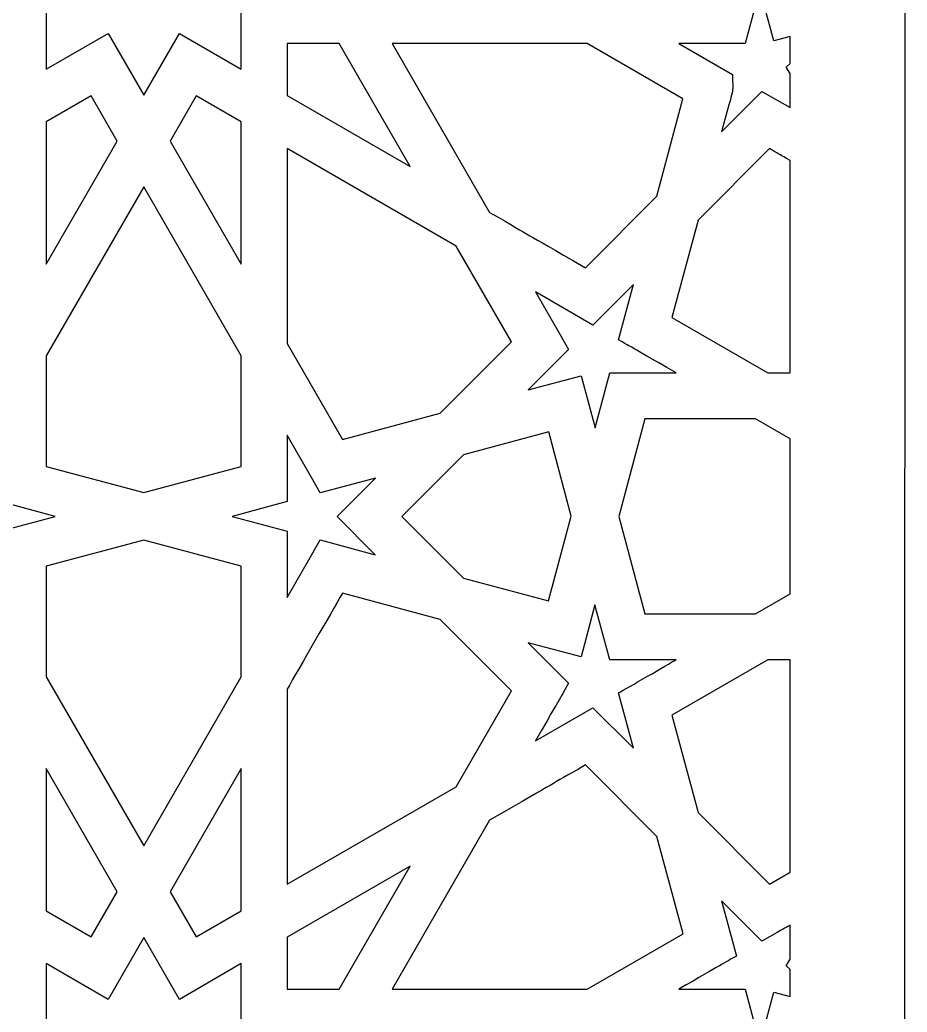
# Model space of a CAD drawing. Header units: millimetres. Extents: x -57 to 56, y -100 to 112.
# Drawn here: x 28.93 to 56, y -56.67 to -26.39 of the extents above; entities that cross this region are included whole.
import ezdxf

# ---------------------------------------------------------------- set-up
doc = ezdxf.new("R2010")
doc.units = ezdxf.units.MM
doc.header["$MEASUREMENT"] = 0
doc.layers.add('layer 1', color=7, linetype='Continuous')

msp = doc.modelspace()

# ---------------------------------------------------------------- linework, layer by layer
at = {"layer": 'layer 1', "color": 250}
for points, knots in [([(-24.372, 94.4411), (-38.1806, 87.6628), (-48.5742, 75.4542), (-53.0874, 60.935), (-53.0874, 60.935), (-56.6521, 49.4658), (-55.5912, 52.1945), (-55.5912, -99.8361), (-55.5912, -99.8361), (-52.4793, -99.8361), (52.9544, -99.8361), (55.9213, -99.8361), (55.9213, -99.8361), (55.9213, -98.4327), (55.9213, -97.8601), (55.9213, -96.466), (55.9213, -96.466), (55.9213, 55.9079), (56.001, 45.5757), (55.7428, 48.8312), (55.7428, 48.8312), (52.6358, 88.0279), (10.7823, 111.699), (-24.372, 94.4411)], [0, 0, 0, 0, 0.1428571, 0.1428571, 0.1428571, 0.1428571, 0.2857143, 0.2857143, 0.2857143, 0.2857143, 0.4285714, 0.4285714, 0.4285714, 0.4285714, 0.5714286, 0.5714286, 0.5714286, 0.5714286, 0.7142857, 0.7142857, 0.7142857, 0.7142857, 1, 1, 1, 1]), ([(33.7965, -26.8069), (33.7965, -26.8069), (32.7071, -28.6935), (32.7071, -28.6935), (32.7071, -28.6935), (32.7071, -28.6935), (31.6177, -26.8069), (31.6177, -26.8069), (31.6177, -26.8069), (31.6177, -26.8069), (29.7293, -27.8966), (29.7293, -27.8966), (29.7293, -27.8966), (29.7293, -27.8966), (29.7293, -25.7161), (29.7293, -25.7161), (29.7293, -25.7161), (29.7293, -25.7161), (27.5512, -25.7161), (27.5512, -25.7161), (27.5512, -25.7161), (27.5512, -25.7161), (28.6399, -23.8305), (28.6399, -23.8305), (28.6399, -23.8305), (28.6399, -23.8305), (28.6395, -23.8301), (28.6395, -23.8301), (28.6395, -23.8301), (28.6395, -23.8301), (28.6403, -23.8294), (28.6403, -23.8294), (28.6403, -23.8294), (28.6403, -23.8294), (26.7532, -22.7404), (26.7532, -22.7404), (26.7532, -22.7404), (26.7532, -22.7404), (28.6399, -21.6517), (28.6399, -21.6517), (28.6399, -21.6517), (28.6399, -21.6517), (28.6395, -21.6507), (28.6395, -21.6507), (28.6395, -21.6507), (28.6395, -21.6507), (28.6403, -21.6503), (28.6403, -21.6503), (28.6403, -21.6503), (28.6403, -21.6503), (27.5509, -19.7637), (27.5509, -19.7637), (27.5509, -19.7637), (27.5509, -19.7637), (29.7293, -19.7637), (29.7293, -19.7637), (29.7293, -19.7637), (29.7293, -19.7637), (29.7293, -17.5842), (29.7293, -17.5842), (29.7293, -17.5842), (29.7293, -17.5842), (31.6177, -18.6739), (31.6177, -18.6739), (31.6177, -18.6739), (31.6177, -18.6739), (32.7071, -16.7866), (32.7071, -16.7866), (32.7071, -16.7866), (32.7071, -16.7866), (33.7961, -18.6739), (33.7961, -18.6739), (33.7961, -18.6739), (33.7961, -18.6739), (35.6845, -17.5842), (35.6845, -17.5842), (35.6845, -17.5842), (35.6845, -17.5842), (35.6845, -19.7637), (35.6845, -19.7637), (35.6845, -19.7637), (35.6845, -19.7637), (37.8633, -19.7637), (37.8633, -19.7637), (37.8633, -19.7637), (37.8633, -19.7637), (36.7743, -21.6503), (36.7743, -21.6503), (36.7743, -21.6503), (36.7743, -21.6503), (36.7746, -21.6507), (36.7746, -21.6507), (36.7746, -21.6507), (36.7746, -21.6507), (36.7743, -21.6514), (36.7743, -21.6514), (36.7743, -21.6514), (36.7743, -21.6514), (38.6595, -22.7404), (38.6595, -22.7404), (38.6595, -22.7404), (38.6595, -22.7404), (36.7739, -23.8294), (36.7739, -23.8294), (36.7739, -23.8294), (36.7739, -23.8294), (36.7743, -23.8305), (36.7743, -23.8305), (36.7743, -23.8305), (36.7743, -23.8305), (36.7739, -23.8305), (36.7739, -23.8305), (36.7739, -23.8305), (36.7739, -23.8305), (37.8626, -25.7161), (37.8626, -25.7161), (37.8626, -25.7161), (37.8626, -25.7161), (35.6845, -25.7161), (35.6845, -25.7161), (35.6845, -25.7161), (35.6845, -25.7161), (35.6845, -27.8966), (35.6845, -27.8966), (35.6845, -27.8966), (35.6845, -27.8966), (33.7965, -26.8069), (33.7965, -26.8069)], [0, 0, 0, 0, 0.030303, 0.030303, 0.030303, 0.030303, 0.0606061, 0.0606061, 0.0606061, 0.0606061, 0.0909091, 0.0909091, 0.0909091, 0.0909091, 0.1212121, 0.1212121, 0.1212121, 0.1212121, 0.1515152, 0.1515152, 0.1515152, 0.1515152, 0.1818182, 0.1818182, 0.1818182, 0.1818182, 0.2121212, 0.2121212, 0.2121212, 0.2121212, 0.2424242, 0.2424242, 0.2424242, 0.2424242, 0.2727273, 0.2727273, 0.2727273, 0.2727273, 0.3030303, 0.3030303, 0.3030303, 0.3030303, 0.3333333, 0.3333333, 0.3333333, 0.3333333, 0.3636364, 0.3636364, 0.3636364, 0.3636364, 0.3939394, 0.3939394, 0.3939394, 0.3939394, 0.4242424, 0.4242424, 0.4242424, 0.4242424, 0.4545455, 0.4545455, 0.4545455, 0.4545455, 0.4848485, 0.4848485, 0.4848485, 0.4848485, 0.5151515, 0.5151515, 0.5151515, 0.5151515, 0.5454545, 0.5454545, 0.5454545, 0.5454545, 0.5757576, 0.5757576, 0.5757576, 0.5757576, 0.6060606, 0.6060606, 0.6060606, 0.6060606, 0.6363636, 0.6363636, 0.6363636, 0.6363636, 0.6666667, 0.6666667, 0.6666667, 0.6666667, 0.6969697, 0.6969697, 0.6969697, 0.6969697, 0.7272727, 0.7272727, 0.7272727, 0.7272727, 0.7575758, 0.7575758, 0.7575758, 0.7575758, 0.7878788, 0.7878788, 0.7878788, 0.7878788, 0.8181818, 0.8181818, 0.8181818, 0.8181818, 0.8484848, 0.8484848, 0.8484848, 0.8484848, 0.8787879, 0.8787879, 0.8787879, 0.8787879, 0.9090909, 0.9090909, 0.9090909, 0.9090909, 0.9393939, 0.9393939, 0.9393939, 0.9393939, 1, 1, 1, 1]), ([(52.4277, -27.722), (52.4277, -27.722), (52.3138, -27.8359), (52.3138, -27.8359), (52.3138, -27.8359), (52.3138, -27.8359), (52.4277, -28.0335), (52.4277, -28.0335), (52.4277, -28.0335), (52.4277, -28.0335), (52.4277, -29.0724), (52.4277, -29.0724), (52.4277, -29.0724), (52.4277, -29.0724), (52.0361, -28.8463), (52.0361, -28.8463), (52.0361, -28.8463), (52.0361, -28.8463), (52.0361, -28.8466), (52.0361, -28.8466), (52.0361, -28.8466), (52.0361, -28.8466), (51.5715, -28.5782), (51.5715, -28.5782), (51.5715, -28.5782), (51.5715, -28.5782), (50.3375, -29.8118), (50.3375, -29.8118), (50.3375, -29.8118), (50.7499, -28.272), (50.6737, -28.7704), (50.6737, -28.061), (50.6737, -28.061), (50.6737, -28.061), (49.0343, -27.1148), (49.0343, -27.1148), (49.0343, -27.1148), (49.9343, -27.1148), (50.3872, -27.1148), (51.0618, -27.1148), (51.0618, -27.1148), (51.0618, -27.1148), (51.5087, -25.4462), (51.5087, -25.4462), (51.5087, -25.4462), (51.5087, -25.4462), (51.9324, -27.0302), (51.9324, -27.0302), (51.9324, -27.0302), (51.9324, -27.0302), (51.9331, -27.0302), (51.9331, -27.0302), (51.9331, -27.0302), (51.9331, -27.0302), (51.9342, -27.0334), (51.9342, -27.0334), (51.9342, -27.0334), (51.9342, -27.0334), (52.4277, -26.9011), (52.4277, -26.9011), (52.4277, -26.9011), (52.4277, -26.9011), (52.4277, -27.722), (52.4277, -27.722)], [0, 0, 0, 0, 0.0588235, 0.0588235, 0.0588235, 0.0588235, 0.1176471, 0.1176471, 0.1176471, 0.1176471, 0.1764706, 0.1764706, 0.1764706, 0.1764706, 0.2352941, 0.2352941, 0.2352941, 0.2352941, 0.2941176, 0.2941176, 0.2941176, 0.2941176, 0.3529412, 0.3529412, 0.3529412, 0.3529412, 0.4117647, 0.4117647, 0.4117647, 0.4117647, 0.4705882, 0.4705882, 0.4705882, 0.4705882, 0.5294118, 0.5294118, 0.5294118, 0.5294118, 0.5882353, 0.5882353, 0.5882353, 0.5882353, 0.6470588, 0.6470588, 0.6470588, 0.6470588, 0.7058824, 0.7058824, 0.7058824, 0.7058824, 0.7647059, 0.7647059, 0.7647059, 0.7647059, 0.8235294, 0.8235294, 0.8235294, 0.8235294, 0.8823529, 0.8823529, 0.8823529, 0.8823529, 1, 1, 1, 1]), ([(40.8397, -30.873), (40.8397, -30.873), (37.0819, -28.703), (37.0819, -28.703), (37.0819, -28.703), (37.0819, -28.703), (37.0819, -27.1148), (37.0819, -27.1148), (37.0819, -27.1148), (37.0819, -27.1148), (38.6701, -27.1148), (38.6701, -27.1148), (38.6701, -27.1148), (38.6701, -27.1148), (40.8397, -30.873), (40.8397, -30.873)], [0, 0, 0, 0, 0.2, 0.2, 0.2, 0.2, 0.4, 0.4, 0.4, 0.4, 0.6, 0.6, 0.6, 0.6, 1, 1, 1, 1]), ([(43.2618, -32.2714), (43.2618, -32.2714), (40.2847, -27.1148), (40.2847, -27.1148), (40.2847, -27.1148), (40.2847, -27.1148), (46.2361, -27.1148), (46.2361, -27.1148), (46.2361, -27.1148), (46.2361, -27.1148), (49.1613, -28.8029), (49.1613, -28.8029), (49.1613, -28.8029), (49.1613, -28.8029), (48.3644, -31.7789), (48.3644, -31.7789), (48.3644, -31.7789), (48.3644, -31.7789), (46.185, -33.9594), (46.185, -33.9594), (46.185, -33.9594), (44.0715, -32.7388), (44.7587, -33.1357), (43.2618, -32.2714)], [0, 0, 0, 0, 0.1428571, 0.1428571, 0.1428571, 0.1428571, 0.2857143, 0.2857143, 0.2857143, 0.2857143, 0.4285714, 0.4285714, 0.4285714, 0.4285714, 0.5714286, 0.5714286, 0.5714286, 0.5714286, 0.7142857, 0.7142857, 0.7142857, 0.7142857, 1, 1, 1, 1]), ([(29.7293, -29.5113), (29.7293, -29.5113), (31.1058, -28.7168), (31.1058, -28.7168), (31.1058, -28.7168), (31.1058, -28.7168), (31.8999, -30.0916), (31.8999, -30.0916), (31.8999, -30.0916), (31.8999, -30.0916), (29.7293, -33.8508), (29.7293, -33.8508), (29.7293, -33.8508), (29.7293, -33.8508), (29.7293, -29.5113), (29.7293, -29.5113)], [0, 0, 0, 0, 0.2, 0.2, 0.2, 0.2, 0.4, 0.4, 0.4, 0.4, 0.6, 0.6, 0.6, 0.6, 1, 1, 1, 1]), ([(33.5142, -30.0916), (33.5142, -30.0916), (34.308, -28.7168), (34.308, -28.7168), (34.308, -28.7168), (34.308, -28.7168), (35.6845, -29.5113), (35.6845, -29.5113), (35.6845, -29.5113), (35.6845, -29.5113), (35.6845, -33.8508), (35.6845, -33.8508), (35.6845, -33.8508), (35.6845, -33.8508), (33.5142, -30.0916), (33.5142, -30.0916)], [0, 0, 0, 0, 0.2, 0.2, 0.2, 0.2, 0.4, 0.4, 0.4, 0.4, 0.6, 0.6, 0.6, 0.6, 1, 1, 1, 1]), ([(41.7477, -38.397), (41.7477, -38.397), (38.7699, -39.1954), (38.7699, -39.1954), (38.7699, -39.1954), (38.7699, -39.1954), (37.0819, -36.2712), (37.0819, -36.2712), (37.0819, -36.2712), (37.0819, -36.2712), (37.0819, -30.3181), (37.0819, -30.3181), (37.0819, -30.3181), (37.0819, -30.3181), (42.2381, -33.2952), (42.2381, -33.2952), (42.2381, -33.2952), (42.2381, -33.2952), (43.9258, -36.2186), (43.9258, -36.2186), (43.9258, -36.2186), (43.9258, -36.2186), (41.7477, -38.397), (41.7477, -38.397)], [0, 0, 0, 0, 0.1428571, 0.1428571, 0.1428571, 0.1428571, 0.2857143, 0.2857143, 0.2857143, 0.2857143, 0.4285714, 0.4285714, 0.4285714, 0.4285714, 0.5714286, 0.5714286, 0.5714286, 0.5714286, 0.7142857, 0.7142857, 0.7142857, 0.7142857, 1, 1, 1, 1]), ([(52.4277, -37.1694), (52.4277, -37.1694), (51.7476, -37.1694), (51.7476, -37.1694), (51.7476, -37.1694), (51.7476, -37.1694), (48.8237, -35.4813), (48.8237, -35.4813), (48.8237, -35.4813), (48.8237, -35.4813), (49.6221, -32.5039), (49.6221, -32.5039), (49.6221, -32.5039), (49.6221, -32.5039), (51.8012, -30.3248), (51.8012, -30.3248), (51.8012, -30.3248), (52.2115, -30.5615), (52.0718, -30.481), (52.4277, -30.6867), (52.4277, -30.6867), (52.4277, -30.6867), (52.4277, -37.1694), (52.4277, -37.1694)], [0, 0, 0, 0, 0.1428571, 0.1428571, 0.1428571, 0.1428571, 0.2857143, 0.2857143, 0.2857143, 0.2857143, 0.4285714, 0.4285714, 0.4285714, 0.4285714, 0.5714286, 0.5714286, 0.5714286, 0.5714286, 0.7142857, 0.7142857, 0.7142857, 0.7142857, 1, 1, 1, 1]), ([(32.7071, -40.8192), (32.7071, -40.8192), (29.7293, -40.0212), (29.7293, -40.0212), (29.7293, -40.0212), (29.7293, -40.0212), (29.7293, -36.6476), (29.7293, -36.6476), (29.7293, -36.6476), (29.7293, -36.6476), (32.7071, -31.49), (32.7071, -31.49), (32.7071, -31.49), (32.7071, -31.49), (35.6845, -36.6476), (35.6845, -36.6476), (35.6845, -36.6476), (35.6845, -36.6476), (35.6845, -40.0212), (35.6845, -40.0212), (35.6845, -40.0212), (35.6845, -40.0212), (32.7071, -40.8192), (32.7071, -40.8192)], [0, 0, 0, 0, 0.1428571, 0.1428571, 0.1428571, 0.1428571, 0.2857143, 0.2857143, 0.2857143, 0.2857143, 0.4285714, 0.4285714, 0.4285714, 0.4285714, 0.5714286, 0.5714286, 0.5714286, 0.5714286, 0.7142857, 0.7142857, 0.7142857, 0.7142857, 1, 1, 1, 1]), ([(46.4785, -38.8398), (46.4785, -38.8398), (46.0541, -37.2533), (46.0541, -37.2533), (46.0541, -37.2533), (46.0541, -37.2533), (44.4345, -37.6872), (44.4345, -37.6872), (44.4345, -37.6872), (44.4345, -37.6872), (45.6724, -36.4493), (45.6724, -36.4493), (45.6724, -36.4493), (45.6724, -36.4493), (45.672, -36.4483), (45.672, -36.4483), (45.672, -36.4483), (45.672, -36.4483), (45.6727, -36.4479), (45.6727, -36.4479), (45.6727, -36.4479), (45.6727, -36.4479), (45.4046, -35.9837), (45.4046, -35.9837), (45.4046, -35.9837), (45.4046, -35.9837), (45.4046, -35.9833), (45.4046, -35.9833), (45.4046, -35.9833), (45.4046, -35.9833), (44.6602, -34.6936), (44.6602, -34.6936), (44.6602, -34.6936), (44.6602, -34.6936), (46.415, -35.7067), (46.415, -35.7067), (46.415, -35.7067), (46.415, -35.7067), (47.6472, -34.4741), (47.6472, -34.4741), (47.6472, -34.4741), (47.6472, -34.4741), (47.1964, -36.1551), (47.1964, -36.1551), (47.1964, -36.1551), (47.8504, -36.5326), (47.2733, -36.1992), (48.9528, -37.1694), (48.9528, -37.1694), (48.0529, -37.1694), (47.6003, -37.1694), (46.9261, -37.1694), (46.9261, -37.1694), (46.9261, -37.1694), (46.4785, -38.8398), (46.4785, -38.8398)], [0, 0, 0, 0, 0.0666667, 0.0666667, 0.0666667, 0.0666667, 0.1333333, 0.1333333, 0.1333333, 0.1333333, 0.2, 0.2, 0.2, 0.2, 0.2666667, 0.2666667, 0.2666667, 0.2666667, 0.3333333, 0.3333333, 0.3333333, 0.3333333, 0.4, 0.4, 0.4, 0.4, 0.4666667, 0.4666667, 0.4666667, 0.4666667, 0.5333333, 0.5333333, 0.5333333, 0.5333333, 0.6, 0.6, 0.6, 0.6, 0.6666667, 0.6666667, 0.6666667, 0.6666667, 0.7333333, 0.7333333, 0.7333333, 0.7333333, 0.8, 0.8, 0.8, 0.8, 0.8666667, 0.8666667, 0.8666667, 0.8666667, 1, 1, 1, 1]), ([(52.4277, -43.912), (52.4277, -43.912), (51.374, -44.5202), (51.374, -44.5202), (51.374, -44.5202), (51.374, -44.5202), (47.9972, -44.5202), (47.9972, -44.5202), (47.9972, -44.5202), (47.9972, -44.5202), (47.1999, -41.5442), (47.1999, -41.5442), (47.1999, -41.5442), (47.1999, -41.5442), (47.9982, -38.5667), (47.9982, -38.5667), (47.9982, -38.5667), (47.9982, -38.5667), (51.3733, -38.5667), (51.3733, -38.5667), (51.3733, -38.5667), (51.3733, -38.5667), (52.4277, -39.1756), (52.4277, -39.1756), (52.4277, -39.1756), (52.4277, -39.1756), (52.4277, -43.912), (52.4277, -43.912)], [0, 0, 0, 0, 0.125, 0.125, 0.125, 0.125, 0.25, 0.25, 0.25, 0.25, 0.375, 0.375, 0.375, 0.375, 0.5, 0.5, 0.5, 0.5, 0.625, 0.625, 0.625, 0.625, 0.75, 0.75, 0.75, 0.75, 1, 1, 1, 1]), ([(42.4614, -43.4266), (42.4614, -43.4266), (40.5804, -41.5452), (40.5804, -41.5452), (40.5804, -41.5452), (40.5804, -41.5452), (42.4639, -39.6617), (42.4639, -39.6617), (42.4639, -39.6617), (42.4639, -39.6617), (45.0652, -38.965), (45.0652, -38.965), (45.0652, -38.965), (45.0652, -38.965), (45.7535, -41.5368), (45.7535, -41.5368), (45.7535, -41.5368), (45.7535, -41.5368), (45.0614, -44.123), (45.0614, -44.123), (45.0614, -44.123), (45.0614, -44.123), (42.4614, -43.4266), (42.4614, -43.4266)], [0, 0, 0, 0, 0.1428571, 0.1428571, 0.1428571, 0.1428571, 0.2857143, 0.2857143, 0.2857143, 0.2857143, 0.4285714, 0.4285714, 0.4285714, 0.4285714, 0.5714286, 0.5714286, 0.5714286, 0.5714286, 0.7142857, 0.7142857, 0.7142857, 0.7142857, 1, 1, 1, 1]), ([(27.5862, -42.7281), (27.5862, -42.7281), (27.5862, -42.7281), (27.5862, -42.7281), (27.5862, -42.7281), (27.5862, -42.7281), (27.318, -42.2642), (27.318, -42.2642), (27.318, -42.2642), (27.318, -42.2642), (25.6166, -42.7196), (25.6166, -42.7196), (25.6166, -42.7196), (25.6166, -42.7196), (26.7935, -41.5427), (26.7935, -41.5427), (26.7935, -41.5427), (26.7935, -41.5427), (25.6194, -40.3687), (25.6194, -40.3687), (25.6194, -40.3687), (25.6194, -40.3687), (27.318, -40.8241), (27.318, -40.8241), (27.318, -40.8241), (27.318, -40.8241), (27.5862, -40.3599), (27.5862, -40.3599), (27.5862, -40.3599), (27.5862, -40.3599), (27.5862, -40.3599), (27.5862, -40.3599), (27.5862, -40.3599), (27.5862, -40.3599), (28.3319, -39.068), (28.3319, -39.068), (28.3319, -39.068), (28.3319, -39.9679), (28.3319, -40.4206), (28.3319, -41.0944), (28.3319, -41.0944), (28.3319, -41.0944), (30.0073, -41.5438), (30.0073, -41.5438), (30.0073, -41.5438), (30.0073, -41.5438), (28.3319, -41.9922), (28.3319, -41.9922), (28.3319, -41.9922), (28.3319, -42.6494), (28.3319, -43.1348), (28.3319, -44.0196), (28.3319, -44.0196), (28.3319, -44.0196), (27.5862, -42.7281), (27.5862, -42.7281)], [0, 0, 0, 0, 0.0666667, 0.0666667, 0.0666667, 0.0666667, 0.1333333, 0.1333333, 0.1333333, 0.1333333, 0.2, 0.2, 0.2, 0.2, 0.2666667, 0.2666667, 0.2666667, 0.2666667, 0.3333333, 0.3333333, 0.3333333, 0.3333333, 0.4, 0.4, 0.4, 0.4, 0.4666667, 0.4666667, 0.4666667, 0.4666667, 0.5333333, 0.5333333, 0.5333333, 0.5333333, 0.6, 0.6, 0.6, 0.6, 0.6666667, 0.6666667, 0.6666667, 0.6666667, 0.7333333, 0.7333333, 0.7333333, 0.7333333, 0.8, 0.8, 0.8, 0.8, 0.8666667, 0.8666667, 0.8666667, 0.8666667, 1, 1, 1, 1]), ([(39.7718, -42.7126), (39.7718, -42.7126), (38.0958, -42.2642), (38.0958, -42.2642), (38.0958, -42.2642), (38.0958, -42.2642), (37.828, -42.7281), (37.828, -42.7281), (37.828, -42.7281), (37.828, -42.7281), (37.8276, -42.7281), (37.8276, -42.7281), (37.8276, -42.7281), (37.8276, -42.7281), (37.0819, -44.0196), (37.0819, -44.0196), (37.0819, -44.0196), (37.0819, -43.1197), (37.0819, -42.6667), (37.0819, -41.9922), (37.0819, -41.9922), (37.0819, -41.9922), (35.4065, -41.5438), (35.4065, -41.5438), (35.4065, -41.5438), (35.4065, -41.5438), (37.0819, -41.0944), (37.0819, -41.0944), (37.0819, -41.0944), (37.0819, -41.0944), (37.0819, -41.093), (37.0819, -41.093), (37.0819, -41.093), (37.0819, -40.4199), (37.0819, -39.9669), (37.0819, -39.068), (37.0819, -39.068), (37.0819, -39.068), (37.8276, -40.3599), (37.8276, -40.3599), (37.8276, -40.3599), (37.8276, -40.3599), (37.8276, -40.3599), (37.8276, -40.3599), (37.8276, -40.3599), (37.8276, -40.3599), (38.0958, -40.8241), (38.0958, -40.8241), (38.0958, -40.8241), (38.0958, -40.8241), (39.776, -40.3736), (39.776, -40.3736), (39.776, -40.3736), (39.776, -40.3736), (38.6045, -41.5452), (38.6045, -41.5452), (38.6045, -41.5452), (38.6045, -41.5452), (39.7718, -42.7126), (39.7718, -42.7126)], [0, 0, 0, 0, 0.0625, 0.0625, 0.0625, 0.0625, 0.125, 0.125, 0.125, 0.125, 0.1875, 0.1875, 0.1875, 0.1875, 0.25, 0.25, 0.25, 0.25, 0.3125, 0.3125, 0.3125, 0.3125, 0.375, 0.375, 0.375, 0.375, 0.4375, 0.4375, 0.4375, 0.4375, 0.5, 0.5, 0.5, 0.5, 0.5625, 0.5625, 0.5625, 0.5625, 0.625, 0.625, 0.625, 0.625, 0.6875, 0.6875, 0.6875, 0.6875, 0.75, 0.75, 0.75, 0.75, 0.8125, 0.8125, 0.8125, 0.8125, 0.875, 0.875, 0.875, 0.875, 1, 1, 1, 1]), ([(32.7071, -51.5969), (32.7071, -51.5969), (32.7071, -51.5966), (32.7071, -51.5966), (32.7071, -51.5966), (32.7071, -51.5966), (32.7067, -51.5969), (32.7067, -51.5969), (32.7067, -51.5969), (32.7067, -51.5969), (29.7293, -46.44), (29.7293, -46.44), (29.7293, -46.44), (29.7293, -46.44), (29.7293, -43.0646), (29.7293, -43.0646), (29.7293, -43.0646), (29.7293, -43.0646), (32.7067, -42.2674), (32.7067, -42.2674), (32.7067, -42.2674), (32.7067, -42.2674), (32.7074, -42.2674), (32.7074, -42.2674), (32.7074, -42.2674), (32.7074, -42.2674), (35.6845, -43.0646), (35.6845, -43.0646), (35.6845, -43.0646), (35.6845, -43.0646), (35.6845, -46.44), (35.6845, -46.44), (35.6845, -46.44), (35.6845, -46.44), (32.7071, -51.5969), (32.7071, -51.5969)], [0, 0, 0, 0, 0.1, 0.1, 0.1, 0.1, 0.2, 0.2, 0.2, 0.2, 0.3, 0.3, 0.3, 0.3, 0.4, 0.4, 0.4, 0.4, 0.5, 0.5, 0.5, 0.5, 0.6, 0.6, 0.6, 0.6, 0.7, 0.7, 0.7, 0.7, 0.8, 0.8, 0.8, 0.8, 1, 1, 1, 1]), ([(37.0819, -52.7703), (37.0819, -52.7703), (37.0819, -46.815), (37.0819, -46.815), (37.0819, -46.815), (37.4685, -46.1454), (38.3999, -44.5325), (38.7703, -43.8912), (38.7703, -43.8912), (38.7703, -43.8912), (41.7477, -44.6885), (41.7477, -44.6885), (41.7477, -44.6885), (41.7477, -44.6885), (43.9265, -46.8672), (43.9265, -46.8672), (43.9265, -46.8672), (43.9265, -46.8672), (42.237, -49.7935), (42.237, -49.7935), (42.237, -49.7935), (42.237, -49.7935), (37.0819, -52.7703), (37.0819, -52.7703)], [0, 0, 0, 0, 0.1428571, 0.1428571, 0.1428571, 0.1428571, 0.2857143, 0.2857143, 0.2857143, 0.2857143, 0.4285714, 0.4285714, 0.4285714, 0.4285714, 0.5714286, 0.5714286, 0.5714286, 0.5714286, 0.7142857, 0.7142857, 0.7142857, 0.7142857, 1, 1, 1, 1]), ([(47.6472, -48.6135), (47.6472, -48.6135), (46.415, -47.3812), (46.415, -47.3812), (46.415, -47.3812), (46.415, -47.3812), (44.6578, -48.3955), (44.6578, -48.3955), (44.6578, -48.3955), (45.8336, -46.3582), (45.0398, -47.7343), (45.6724, -46.6376), (45.6724, -46.6376), (45.6724, -46.6376), (44.438, -45.4028), (44.438, -45.4028), (44.438, -45.4028), (44.438, -45.4028), (46.0502, -45.8346), (46.0502, -45.8346), (46.0502, -45.8346), (46.0502, -45.8346), (46.476, -44.2426), (46.476, -44.2426), (46.476, -44.2426), (46.476, -44.2426), (46.9247, -45.9175), (46.9247, -45.9175), (46.9247, -45.9175), (47.5985, -45.9175), (48.0522, -45.9175), (48.9532, -45.9175), (48.9532, -45.9175), (48.6981, -46.065), (47.4539, -46.7833), (47.1964, -46.9318), (47.1964, -46.9318), (47.1964, -46.9318), (47.6472, -48.6135), (47.6472, -48.6135)], [0, 0, 0, 0, 0.0909091, 0.0909091, 0.0909091, 0.0909091, 0.1818182, 0.1818182, 0.1818182, 0.1818182, 0.2727273, 0.2727273, 0.2727273, 0.2727273, 0.3636364, 0.3636364, 0.3636364, 0.3636364, 0.4545455, 0.4545455, 0.4545455, 0.4545455, 0.5454545, 0.5454545, 0.5454545, 0.5454545, 0.6363636, 0.6363636, 0.6363636, 0.6363636, 0.7272727, 0.7272727, 0.7272727, 0.7272727, 0.8181818, 0.8181818, 0.8181818, 0.8181818, 1, 1, 1, 1]), ([(52.4277, -52.402), (52.4277, -52.402), (51.8015, -52.7636), (51.8015, -52.7636), (51.8015, -52.7636), (51.8015, -52.7636), (49.6221, -50.5834), (49.6221, -50.5834), (49.6221, -50.5834), (49.6221, -50.5834), (48.8237, -47.6059), (48.8237, -47.6059), (48.8237, -47.6059), (48.8237, -47.6059), (51.7486, -45.9175), (51.7486, -45.9175), (51.7486, -45.9175), (51.7486, -45.9175), (52.4277, -45.9175), (52.4277, -45.9175), (52.4277, -45.9175), (52.4277, -45.9175), (52.4277, -52.402), (52.4277, -52.402)], [0, 0, 0, 0, 0.1428571, 0.1428571, 0.1428571, 0.1428571, 0.2857143, 0.2857143, 0.2857143, 0.2857143, 0.4285714, 0.4285714, 0.4285714, 0.4285714, 0.5714286, 0.5714286, 0.5714286, 0.5714286, 0.7142857, 0.7142857, 0.7142857, 0.7142857, 1, 1, 1, 1]), ([(29.7293, -49.2351), (29.7293, -49.2351), (31.9003, -52.9946), (31.9003, -52.9946), (31.9003, -52.9946), (31.9003, -52.9946), (31.1058, -54.3712), (31.1058, -54.3712), (31.1058, -54.3712), (31.1058, -54.3712), (29.7293, -53.5767), (29.7293, -53.5767), (29.7293, -53.5767), (29.7293, -53.0341), (29.7293, -49.779), (29.7293, -49.2351)], [0, 0, 0, 0, 0.2, 0.2, 0.2, 0.2, 0.4, 0.4, 0.4, 0.4, 0.6, 0.6, 0.6, 0.6, 1, 1, 1, 1]), ([(35.6845, -49.2351), (35.6845, -49.6993), (35.6845, -53.0239), (35.6845, -53.5767), (35.6845, -53.5767), (35.6845, -53.5767), (34.308, -54.3712), (34.308, -54.3712), (34.308, -54.3712), (34.308, -54.3712), (33.5139, -52.9946), (33.5139, -52.9946), (33.5139, -52.9946), (33.5139, -52.9946), (35.6845, -49.2351), (35.6845, -49.2351)], [0, 0, 0, 0, 0.2, 0.2, 0.2, 0.2, 0.4, 0.4, 0.4, 0.4, 0.6, 0.6, 0.6, 0.6, 1, 1, 1, 1]), ([(46.2386, -55.9721), (46.2386, -55.9721), (40.2837, -55.9721), (40.2837, -55.9721), (40.2837, -55.9721), (40.2837, -55.9721), (43.2604, -50.8162), (43.2604, -50.8162), (43.2604, -50.8162), (45.5443, -49.4975), (44.9199, -49.8581), (46.185, -49.1275), (46.185, -49.1275), (46.185, -49.1275), (48.3644, -51.3066), (48.3644, -51.3066), (48.3644, -51.3066), (48.3644, -51.3066), (49.1624, -54.284), (49.1624, -54.284), (49.1624, -54.284), (49.1624, -54.284), (46.2386, -55.9721), (46.2386, -55.9721)], [0, 0, 0, 0, 0.1428571, 0.1428571, 0.1428571, 0.1428571, 0.2857143, 0.2857143, 0.2857143, 0.2857143, 0.4285714, 0.4285714, 0.4285714, 0.4285714, 0.5714286, 0.5714286, 0.5714286, 0.5714286, 0.7142857, 0.7142857, 0.7142857, 0.7142857, 1, 1, 1, 1]), ([(38.6701, -55.9721), (38.6701, -55.9721), (37.0819, -55.9721), (37.0819, -55.9721), (37.0819, -55.9721), (37.0819, -55.9721), (37.0819, -54.3835), (37.0819, -54.3835), (37.0819, -54.3835), (37.0819, -54.3835), (40.8397, -52.2139), (40.8397, -52.2139), (40.8397, -52.2139), (40.8397, -52.2139), (38.6701, -55.9721), (38.6701, -55.9721)], [0, 0, 0, 0, 0.2, 0.2, 0.2, 0.2, 0.4, 0.4, 0.4, 0.4, 0.6, 0.6, 0.6, 0.6, 1, 1, 1, 1]), ([(52.4277, -55.0545), (52.4277, -55.0545), (52.3134, -55.2524), (52.3134, -55.2524), (52.3134, -55.2524), (52.3134, -55.2524), (52.4277, -55.3667), (52.4277, -55.3667), (52.4277, -55.3667), (52.4277, -55.3667), (52.4277, -56.1883), (52.4277, -56.1883), (52.4277, -56.1883), (52.4277, -56.1883), (51.9363, -56.0564), (51.9363, -56.0564), (51.9363, -56.0564), (51.9363, -56.0564), (51.5101, -57.6499), (51.5101, -57.6499), (51.5101, -57.6499), (51.5101, -57.6499), (51.06, -55.9721), (51.06, -55.9721), (51.06, -55.9721), (50.3834, -55.9721), (49.9322, -55.9721), (49.0336, -55.9721), (49.0336, -55.9721), (50.3297, -55.2235), (50.456, -55.1508), (50.7898, -54.9578), (50.7898, -54.9578), (50.7898, -54.9578), (50.3393, -53.2772), (50.3393, -53.2772), (50.3393, -53.2772), (50.3393, -53.2772), (51.5712, -54.5098), (51.5712, -54.5098), (51.5712, -54.5098), (51.5712, -54.5098), (52.0354, -54.242), (52.0354, -54.242), (52.0354, -54.242), (52.0354, -54.242), (52.0354, -54.242), (52.0354, -54.242), (52.0354, -54.242), (52.1956, -54.1496), (52.2287, -54.1302), (52.4277, -54.0156), (52.4277, -54.0156), (52.4277, -54.0156), (52.4277, -55.0545), (52.4277, -55.0545)], [0, 0, 0, 0, 0.0666667, 0.0666667, 0.0666667, 0.0666667, 0.1333333, 0.1333333, 0.1333333, 0.1333333, 0.2, 0.2, 0.2, 0.2, 0.2666667, 0.2666667, 0.2666667, 0.2666667, 0.3333333, 0.3333333, 0.3333333, 0.3333333, 0.4, 0.4, 0.4, 0.4, 0.4666667, 0.4666667, 0.4666667, 0.4666667, 0.5333333, 0.5333333, 0.5333333, 0.5333333, 0.6, 0.6, 0.6, 0.6, 0.6666667, 0.6666667, 0.6666667, 0.6666667, 0.7333333, 0.7333333, 0.7333333, 0.7333333, 0.8, 0.8, 0.8, 0.8, 0.8666667, 0.8666667, 0.8666667, 0.8666667, 1, 1, 1, 1]), ([(33.7961, -64.414), (33.7961, -64.414), (32.7071, -66.3007), (32.7071, -66.3007), (32.7071, -66.3007), (32.7071, -66.3007), (31.6177, -64.414), (31.6177, -64.414), (31.6177, -64.414), (31.6177, -64.414), (29.7293, -65.5038), (29.7293, -65.5038), (29.7293, -65.5038), (29.7293, -65.5038), (29.7293, -63.3232), (29.7293, -63.3232), (29.7293, -63.3232), (29.7293, -63.3232), (27.5505, -63.3232), (27.5505, -63.3232), (27.5505, -63.3232), (27.5505, -63.3232), (28.6399, -61.4366), (28.6399, -61.4366), (28.6399, -61.4366), (28.6399, -61.4366), (26.7522, -60.3469), (26.7522, -60.3469), (26.7522, -60.3469), (26.7522, -60.3469), (28.6399, -59.2575), (28.6399, -59.2575), (28.6399, -59.2575), (28.6399, -59.2575), (27.5502, -57.3694), (27.5502, -57.3694), (27.5502, -57.3694), (27.5502, -57.3694), (29.7293, -57.3694), (29.7293, -57.3694), (29.7293, -57.3694), (29.7293, -57.3694), (29.7293, -55.1903), (29.7293, -55.1903), (29.7293, -55.1903), (29.7293, -55.1903), (31.6177, -56.2797), (31.6177, -56.2797), (31.6177, -56.2797), (31.6177, -56.2797), (32.7071, -54.3923), (32.7071, -54.3923), (32.7071, -54.3923), (32.7071, -54.3923), (33.7961, -56.2797), (33.7961, -56.2797), (33.7961, -56.2797), (33.7961, -56.2797), (35.6845, -55.1903), (35.6845, -55.1903), (35.6845, -55.1903), (35.6845, -55.1903), (35.6845, -57.3694), (35.6845, -57.3694), (35.6845, -57.3694), (35.6845, -57.3694), (37.864, -57.3694), (37.864, -57.3694), (37.864, -57.3694), (37.864, -57.3694), (36.7743, -59.2575), (36.7743, -59.2575), (36.7743, -59.2575), (36.7743, -59.2575), (38.6609, -60.3469), (38.6609, -60.3469), (38.6609, -60.3469), (38.6609, -60.3469), (36.7739, -61.4366), (36.7739, -61.4366), (36.7739, -61.4366), (36.7739, -61.4366), (37.8636, -63.3232), (37.8636, -63.3232), (37.8636, -63.3232), (37.8636, -63.3232), (35.6845, -63.3232), (35.6845, -63.3232), (35.6845, -63.3232), (35.6845, -63.3232), (35.6845, -65.5038), (35.6845, -65.5038), (35.6845, -65.5038), (35.6845, -65.5038), (33.7961, -64.414), (33.7961, -64.414)], [0, 0, 0, 0, 0.04, 0.04, 0.04, 0.04, 0.08, 0.08, 0.08, 0.08, 0.12, 0.12, 0.12, 0.12, 0.16, 0.16, 0.16, 0.16, 0.2, 0.2, 0.2, 0.2, 0.24, 0.24, 0.24, 0.24, 0.28, 0.28, 0.28, 0.28, 0.32, 0.32, 0.32, 0.32, 0.36, 0.36, 0.36, 0.36, 0.4, 0.4, 0.4, 0.4, 0.44, 0.44, 0.44, 0.44, 0.48, 0.48, 0.48, 0.48, 0.52, 0.52, 0.52, 0.52, 0.56, 0.56, 0.56, 0.56, 0.6, 0.6, 0.6, 0.6, 0.64, 0.64, 0.64, 0.64, 0.68, 0.68, 0.68, 0.68, 0.72, 0.72, 0.72, 0.72, 0.76, 0.76, 0.76, 0.76, 0.8, 0.8, 0.8, 0.8, 0.84, 0.84, 0.84, 0.84, 0.88, 0.88, 0.88, 0.88, 0.92, 0.92, 0.92, 0.92, 1, 1, 1, 1])]:
    msp.add_open_spline(points, degree=3, knots=knots, dxfattribs=at)

doc.saveas('drawing.dxf')
